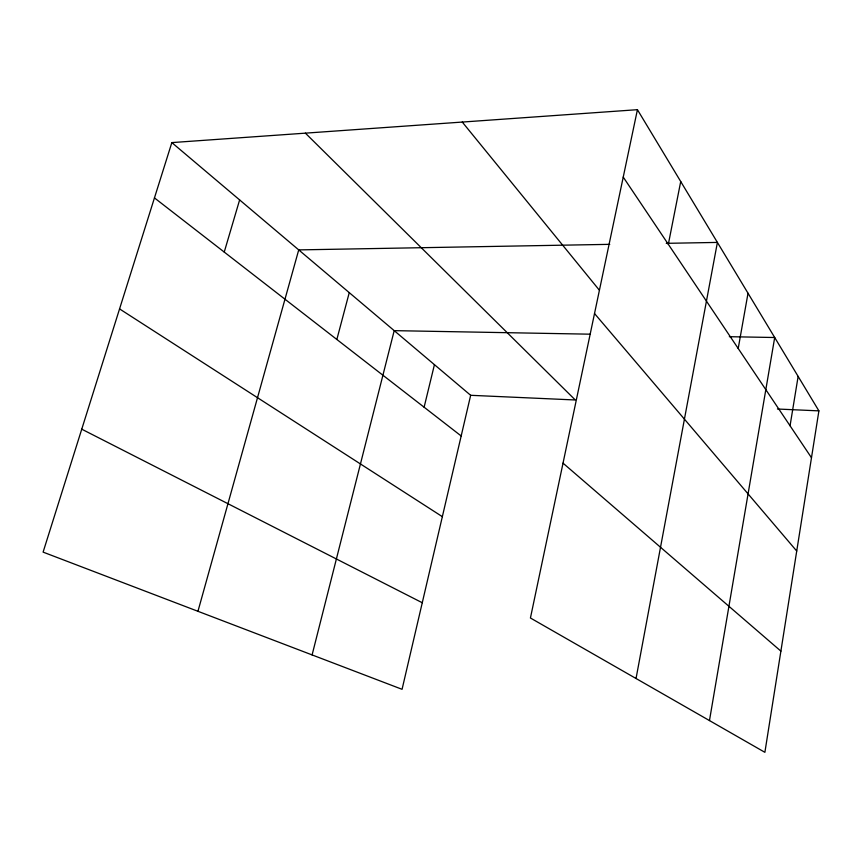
<?xml version="1.0" encoding="UTF-8"?>
<svg xmlns="http://www.w3.org/2000/svg" width="862" height="862" viewBox="0 0 862 862"><rect width="100%" height="100%" fill="white"/><g stroke="black" fill="none" stroke-linecap="round" stroke-linejoin="round"><path stroke-width="1.29" d="M637.427 109.679L818.9 410.872L764.885 752.321L530.432 618L637.427 109.679L171.84 142.596L43.1 552.122L402.069 689.309L470.663 395.302L171.84 142.596M790.055 425.774L798.137 376.414M709.469 720.567L774.701 337.516L729.327 336.697M738.206 348.485L748.022 293.242M636.037 678.502L717.399 242.416L666.272 243.332M668.33 244.312L680.721 181.537M424.115 407.209L434.437 364.669M312.098 654.926L394.203 330.642L590.341 334.187M336.848 339.466L349.261 292.638M197.948 611.298L298.726 249.894L609.757 244.345M224.239 252.07L239.625 199.919M470.663 395.302L575.288 399.979L305.396 133.157M777.449 409.019L818.9 410.872M81.75 429.179L422.261 602.743M119.559 308.908L442.346 516.661M154.449 197.904L461.17 435.967M563.026 463.153L780.897 651.133M594.521 313.542L796.725 551.044M462.269 122.059L599.133 289.901M623.237 177.098L811.487 457.733"/></g></svg>
